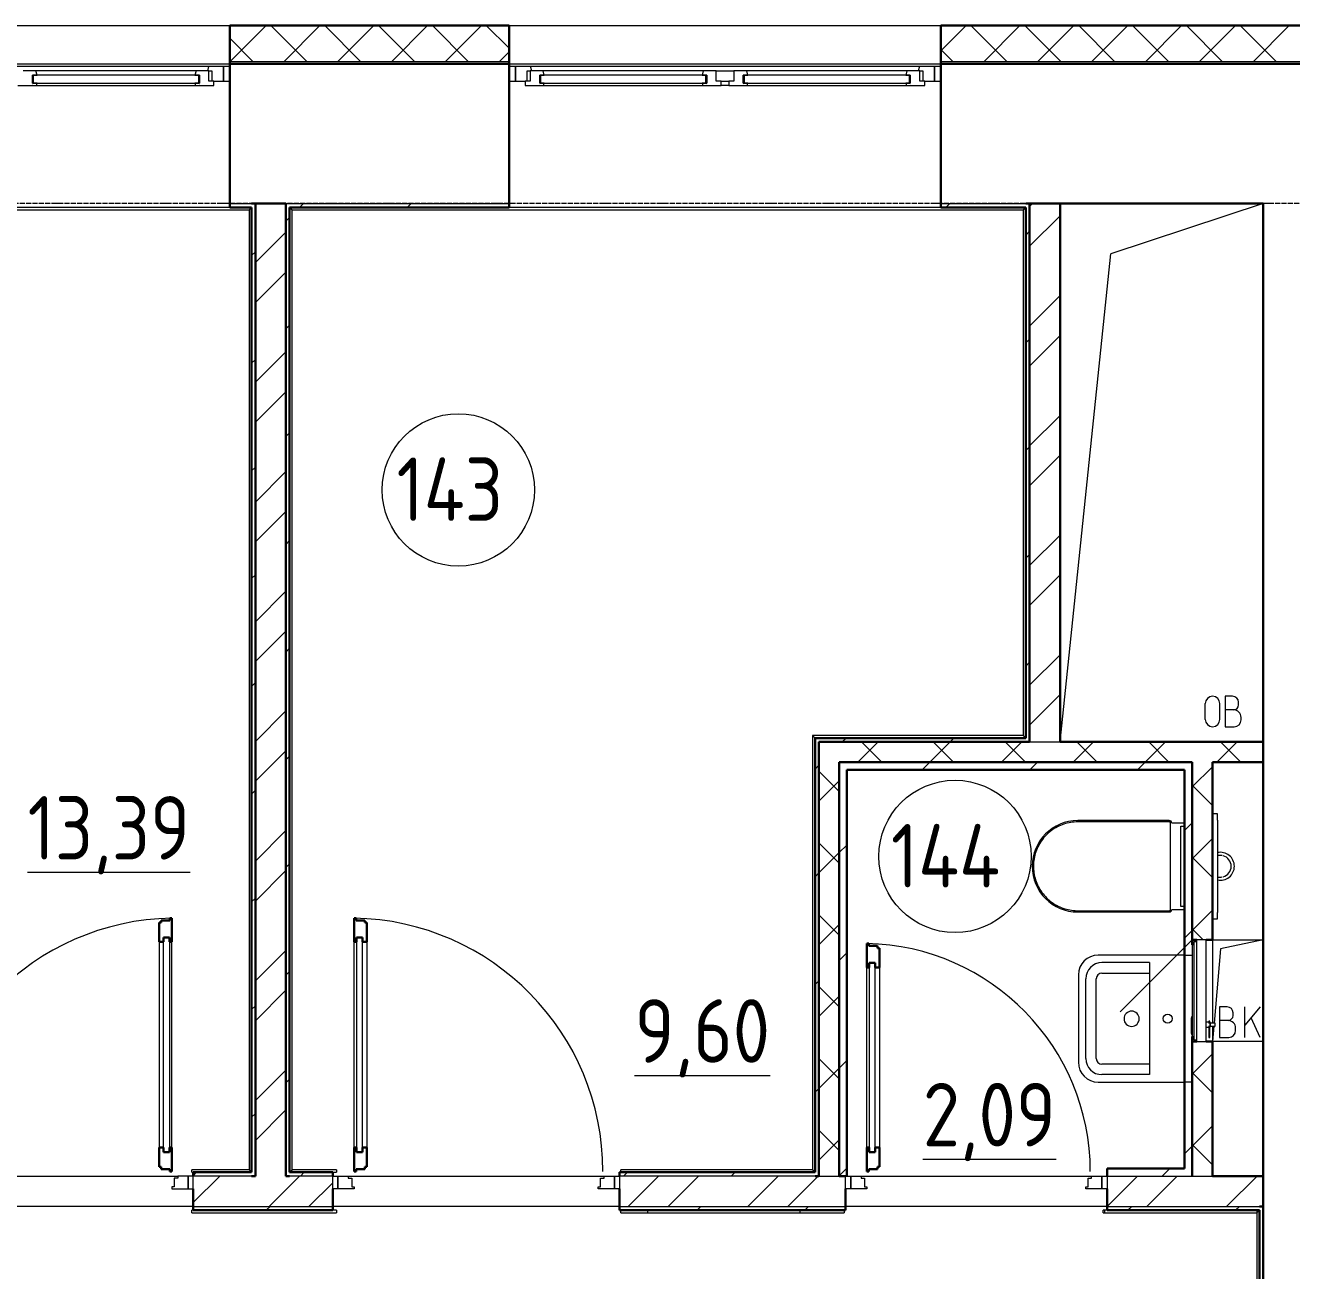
# Model space of a CAD drawing. Header units: millimetres. Extents: x -215207 to 92095, y -30385 to 123050.
# Drawn here: x -181451 to -176463, y 27239 to 32143 of the extents above; entities that cross this region are included whole.
import ezdxf

# ---------------------------------------------------------------- set-up
doc = ezdxf.new("R2010")
doc.units = ezdxf.units.MM
doc.linetypes.add('ADSK_Линия сетки', pattern=[25, 20, -2.5, 0, -2.5])
for name, color, linetype, lineweight in [('_ Окна', 7, 'Continuous', 9), ('Двери', 7, 'Continuous', 9), ('Линии', 7, 'Continuous', 9), ('Марки помещений', 7, 'Continuous', 20), ('Обобщенные модели', 7, 'Continuous', 20), ('Оборудование', 7, 'Continuous', 20), ('Ограждение', 7, 'Continuous', 9), ('Окна', 7, 'Continuous', 9), ('Оси', 7, 'Continuous', 9), ('Перекрытие', 7, 'Continuous', 20), ('Сантехника', 7, 'Continuous', 20), ('Стены внутренние', 7, 'Continuous', 20), ('Стены наружные', 7, 'Continuous', 20), ('Стены штриховка', 7, 'Continuous', 9)]:
    doc.layers.add(name, color=color, linetype=linetype, lineweight=lineweight)
doc.layers.add('Двери открывание', color=7, linetype='Continuous', lineweight=9, true_color=0xc0c0c0)
doc.styles.add('GOST Common_3', font='GOST_Common.ttf', dxfattribs={"width": 0.9, "height": 2.5})

# ---------------------------------------------------------------- blocks, each defined once
blk = doc.blocks.new('1 этаж 21082025')
at = {"lineweight": 18}
for p, q in [((23160, -2900), (23360, -2900)), ((23192.4, -2934.6), (23166.4, -3227.4)), ((23360, -2900), (23192.4, -2934.6)), ((23218.1, -3163.9), (23188.1, -3163.9)), ((23188.1, -3163.9), (23188.1, -3283.9)), ((23241.5, -3197.2), (23241.5, -3187.2)), ((23348.1, -3163.9), (23288.1, -3235.4)), ((23288.1, -3283.9), (23288.1, -3163.9)), ((23165.3, -3239.6), (23160, -3300)), ((23221.5, -3217.2), (23188.1, -3217.2)), ((23348.1, -3283.9), (23312.2, -3206.8)), ((23188.1, -3283.9), (23224.8, -3283.9)), ((23251.5, -3257.2), (23251.5, -3247.2)), ((23360, -3300), (23160, -3300))]:
    blk.add_line(p, q, dxfattribs=at)
for centre, radius, start, end in [((23218.1, -3187.2), 23.3, 0, 90), ((23221.5, -3197.2), 20, 270, 0), ((23221.5, -3247.2), 30, 0, 90), ((23224.8, -3257.2), 26.7, 270, 0)]:
    blk.add_arc(centre, radius, start, end, dxfattribs=at)
at = {"layer": '_ Окна', "lineweight": 18}
for p, q in [((18525.4, 523), (18475, 523)), ((18512, 474), (18512, 506)), ((18512, 506), (18530, 506)), ((18530, 506), (18525.4, 523)), ((19156.6, 523), (19152, 506)), ((19152, 506), (19170, 506)), ((19207, 523), (19156.6, 523)), ((19170, 506), (19170, 474)), ((19205.6, 540), (19201, 523)), ((19265, 540), (19205.6, 540)), ((19207, 482), (19207, 523)), ((19207, 523), (19219, 523)), ((19219, 523), (19219, 482)), ((19265, 482), (19265, 540)), ((20474.4, 540), (20415, 540)), ((20415, 540), (20415, 482)), ((20461, 482), (20461, 523)), ((20461, 523), (20473, 523)), ((20473, 523), (20473, 482)), ((20523.4, 523), (20473, 523)), ((20479, 523), (20474.4, 540)), ((20510, 474), (20510, 506)), ((20510, 506), (20528, 506)), ((20528, 506), (20523.4, 523)), ((21154.6, 523), (21150, 506)), ((21150, 506), (21168, 506)), ((21205, 523), (21154.6, 523)), ((21168, 506), (21168, 474)), ((21205, 482), (21205, 523)), ((21275, 523), (21275, 482)), ((21325.4, 523), (21275, 523)), ((21312, 474), (21312, 506)), ((21312, 506), (21330, 506)), ((21330, 506), (21325.4, 523)), ((21956.6, 523), (21952, 506)), ((21952, 506), (21970, 506)), ((22007, 523), (21956.6, 523)), ((21970, 506), (21970, 474)), ((22005.6, 540), (22001, 523)), ((22065, 540), (22005.6, 540)), ((22007, 482), (22007, 523)), ((22007, 523), (22019, 523)), ((22019, 523), (22019, 482)), ((22065, 482), (22065, 540)), ((18455, 465), (18511, 465)), ((18511, 465), (18512, 466)), ((18530, 474), (18512, 474)), ((18512, 466), (18513, 465)), ((18513, 465), (18527.6, 465)), ((18527.6, 465), (18530, 474)), ((19170, 474), (19152, 474)), ((19152, 474), (19154.4, 465)), ((19154.4, 465), (19169, 465)), ((19169, 465), (19170, 466)), ((19170, 466), (19171, 465)), ((19171, 465), (19227, 465)), ((19227, 482), (19207, 482)), ((19227, 465), (19227, 482)), ((19227, 482), (19265, 482)), ((20415, 482), (20453, 482)), ((20473, 482), (20453, 482)), ((20453, 482), (20453, 465)), ((20453, 465), (20509, 465)), ((20509, 465), (20510, 466)), ((20528, 474), (20510, 474)), ((20510, 466), (20511, 465)), ((20511, 465), (20525.6, 465)), ((20525.6, 465), (20528, 474)), ((21168, 474), (21150, 474)), ((21150, 474), (21152.4, 465)), ((21152.4, 465), (21167, 465)), ((21167, 465), (21168, 466)), ((21168, 466), (21169, 465)), ((21169, 465), (21225, 465)), ((21225, 482), (21205, 482)), ((21225, 465), (21225, 482)), ((21275, 482), (21255, 482)), ((21255, 482), (21255, 465)), ((21255, 465), (21311, 465)), ((21311, 465), (21312, 466)), ((21330, 474), (21312, 474)), ((21312, 466), (21313, 465)), ((21313, 465), (21327.6, 465)), ((21327.6, 465), (21330, 474)), ((21970, 474), (21952, 474)), ((21952, 474), (21954.4, 465)), ((21954.4, 465), (21969, 465)), ((21969, 465), (21970, 466)), ((21970, 466), (21971, 465)), ((21971, 465), (22027, 465)), ((22027, 482), (22007, 482)), ((22027, 465), (22027, 482)), ((22027, 482), (22065, 482))]:
    blk.add_line(p, q, dxfattribs=at)
at = {"layer": '_ Окна'}
for p, q in [((18515, 506), (18512, 506)), ((18512, 506), (18512, 474)), ((19167, 506), (18515, 506)), ((18515, 506), (18515, 474)), ((18515, 474), (18515, 506)), ((19167, 474), (19167, 506)), ((19167, 506), (19167, 474)), ((19170, 506), (19167, 506)), ((19170, 474), (19170, 506)), ((19290, 540), (19265, 540)), ((19265, 540), (19265, 482)), ((20415, 540), (20390, 540)), ((20415, 482), (20415, 540)), ((20513, 506), (20510, 506)), ((20510, 506), (20510, 474)), ((21165, 506), (20513, 506)), ((20513, 506), (20513, 474)), ((20513, 474), (20513, 506)), ((21165, 474), (21165, 506)), ((21165, 506), (21165, 474)), ((21168, 506), (21165, 506)), ((21168, 474), (21168, 506)), ((21315, 506), (21312, 506)), ((21312, 506), (21312, 474)), ((21967, 506), (21315, 506)), ((21315, 506), (21315, 474)), ((21315, 474), (21315, 506)), ((21967, 474), (21967, 506)), ((21967, 506), (21967, 474)), ((21970, 506), (21967, 506)), ((21970, 474), (21970, 506)), ((22090, 540), (22065, 540)), ((22065, 540), (22065, 482)), ((18512, 474), (18515, 474)), ((18515, 474), (19167, 474)), ((19167, 474), (19170, 474)), ((19265, 482), (19290, 482)), ((20390, 482), (20415, 482)), ((20510, 474), (20513, 474)), ((20513, 474), (21165, 474)), ((21165, 474), (21168, 474)), ((21312, 474), (21315, 474)), ((21315, 474), (21967, 474)), ((21967, 474), (21970, 474)), ((22065, 482), (22090, 482))]:
    blk.add_line(p, q, dxfattribs=at)
at = {"layer": 'Двери', "lineweight": 30}
for p, q in [((19019, -2832), (19011, -2832)), ((19011, -2832), (19011, -2908)), ((19053, -2823), (19019, -2823)), ((19019, -2823), (19019, -2832)), ((19061, -2814), (19053, -2814)), ((19053, -2814), (19053, -2823)), ((19061, -2908), (19061, -2814)), ((19779, -2814), (19787, -2814)), ((19779, -2908), (19779, -2814)), ((19787, -2814), (19787, -2823)), ((19787, -2823), (19821, -2823)), ((19821, -2823), (19821, -2832)), ((19821, -2832), (19829, -2832)), ((19829, -2832), (19829, -2908)), ((19028, -2908), (19028, -2890)), ((19028, -2890), (19052, -2890)), ((19052, -2890), (19052, -2908)), ((19788, -2890), (19788, -2908)), ((19812, -2890), (19788, -2890)), ((19812, -2908), (19812, -2890)), ((19011, -2908), (19028, -2908)), ((19052, -2908), (19061, -2908)), ((19788, -2908), (19779, -2908)), ((19829, -2908), (19812, -2908)), ((21799, -2914), (21807, -2914)), ((21799, -3008), (21799, -2914)), ((21807, -2914), (21807, -2923)), ((21807, -2923), (21841, -2923)), ((21841, -2923), (21841, -2932)), ((21841, -2932), (21849, -2932)), ((21849, -2932), (21849, -3008)), ((21808, -2990), (21808, -3008)), ((21832, -2990), (21808, -2990)), ((21832, -3008), (21832, -2990)), ((21808, -3008), (21799, -3008)), ((21849, -3008), (21832, -3008)), ((19011, -3718), (19011, -3794)), ((19011, -3718), (19028, -3718)), ((19028, -3718), (19028, -3736)), ((19028, -3736), (19052, -3736)), ((19052, -3718), (19061, -3718)), ((19052, -3736), (19052, -3718)), ((19061, -3812), (19061, -3718)), ((19779, -3812), (19779, -3718)), ((19788, -3718), (19779, -3718)), ((19788, -3736), (19788, -3718)), ((19812, -3736), (19788, -3736)), ((19812, -3718), (19812, -3736)), ((19829, -3718), (19812, -3718)), ((19829, -3718), (19829, -3794)), ((21799, -3812), (21799, -3718)), ((21808, -3718), (21799, -3718)), ((21808, -3736), (21808, -3718)), ((21832, -3736), (21808, -3736)), ((21832, -3718), (21832, -3736)), ((21849, -3718), (21832, -3718)), ((21849, -3718), (21849, -3794)), ((19011, -3794), (19019, -3794)), ((19019, -3794), (19019, -3803)), ((19019, -3803), (19053, -3803)), ((19053, -3803), (19053, -3812)), ((19053, -3812), (19061, -3812)), ((19787, -3812), (19779, -3812)), ((19787, -3803), (19787, -3812)), ((19821, -3803), (19787, -3803)), ((19821, -3794), (19821, -3803)), ((19829, -3794), (19821, -3794)), ((21807, -3812), (21799, -3812)), ((21807, -3803), (21807, -3812)), ((21841, -3803), (21807, -3803)), ((21841, -3794), (21841, -3803)), ((21849, -3794), (21841, -3794))]:
    blk.add_line(p, q, dxfattribs=at)
at = {"layer": 'Двери'}
for p, q in [((19028, -3736), (19028, -2890)), ((19028, -2890), (19052, -2890)), ((19052, -2890), (19052, -3736)), ((19788, -2890), (19788, -3736)), ((19812, -2890), (19788, -2890)), ((19812, -3736), (19812, -2890)), ((19011, -2908), (19011, -3718)), ((19061, -3718), (19061, -2908)), ((19779, -3718), (19779, -2908)), ((19829, -2908), (19829, -3718)), ((21808, -2990), (21808, -3736)), ((21832, -2990), (21808, -2990)), ((21832, -3736), (21832, -2990)), ((21799, -3718), (21799, -3008)), ((21849, -3008), (21849, -3718)), ((19052, -3736), (19028, -3736)), ((19788, -3736), (19812, -3736)), ((21808, -3736), (21832, -3736)), ((19084, -3838), (19070, -3838)), ((19070, -3838), (19070, -3872)), ((19084, -3830), (19084, -3838)), ((19125, -3830), (19084, -3830)), ((19145, -3830), (19125, -3830)), ((19125, -3830), (19125, -3880)), ((19125, -3880), (19125, -3830)), ((19145, -3880), (19145, -3830)), ((19695, -3830), (19715, -3830)), ((19695, -3880), (19695, -3830)), ((19715, -3830), (19715, -3880)), ((19715, -3830), (19756, -3830)), ((19715, -3880), (19715, -3830)), ((19756, -3830), (19756, -3838)), ((19756, -3838), (19770, -3838)), ((19770, -3838), (19770, -3872)), ((20750, -3838), (20764, -3838)), ((20750, -3872), (20750, -3838)), ((20764, -3838), (20764, -3830)), ((20764, -3830), (20805, -3830)), ((20805, -3830), (20825, -3830)), ((20805, -3880), (20805, -3830)), ((20805, -3830), (20805, -3880)), ((20825, -3830), (20825, -3880)), ((21715, -3830), (21735, -3830)), ((21715, -3880), (21715, -3830)), ((21735, -3830), (21735, -3880)), ((21735, -3830), (21776, -3830)), ((21735, -3880), (21735, -3830)), ((21776, -3830), (21776, -3838)), ((21776, -3838), (21790, -3838)), ((21790, -3838), (21790, -3872)), ((22670, -3838), (22684, -3838)), ((22670, -3872), (22670, -3838)), ((22684, -3838), (22684, -3830)), ((22684, -3830), (22725, -3830)), ((22725, -3830), (22745, -3830)), ((22725, -3880), (22725, -3830)), ((22725, -3830), (22725, -3880)), ((22745, -3830), (22745, -3880)), ((19070, -3872), (19061, -3872)), ((19061, -3872), (19061, -3880)), ((19061, -3880), (19125, -3880)), ((19125, -3880), (19145, -3880)), ((19715, -3880), (19695, -3880)), ((19779, -3880), (19715, -3880)), ((19770, -3872), (19779, -3872)), ((19779, -3872), (19779, -3880)), ((20741, -3872), (20750, -3872)), ((20741, -3880), (20741, -3872)), ((20805, -3880), (20741, -3880)), ((20825, -3880), (20805, -3880)), ((21735, -3880), (21715, -3880)), ((21799, -3880), (21735, -3880)), ((21790, -3872), (21799, -3872)), ((21799, -3872), (21799, -3880)), ((22661, -3872), (22670, -3872)), ((22661, -3880), (22661, -3872)), ((22725, -3880), (22661, -3880)), ((22745, -3880), (22725, -3880))]:
    blk.add_line(p, q, dxfattribs=at)
at = {"layer": 'Двери открывание'}
for centre, radius, start, end in [((19079, -3812), 998, 91.0334, 180), ((19761, -3812), 998, 0, 88.9666), ((21781, -3812), 898, 0, 88.8515)]:
    blk.add_arc(centre, radius, start, end, dxfattribs=at)
at = {"layer": 'Линии', "lineweight": 18}
for p, q in [((23360, 0), (22759.7, -197.6)), ((22560, -2120), (22759.7, -197.6)), ((23239.6, -1940.4), (23209.6, -1940.4)), ((23209.6, -1940.4), (23209.6, -2060.4)), ((23132, -2031.7), (23132, -1969.1)), ((23189.4, -2031.7), (23189.4, -1969.1)), ((23242.9, -1993.8), (23209.6, -1993.8)), ((23262.9, -1973.8), (23262.9, -1963.8)), ((23272.9, -2033.8), (23272.9, -2023.8)), ((23209.6, -2060.4), (23246.2, -2060.4))]:
    blk.add_line(p, q, dxfattribs=at)
for centre, radius, start, end in [((23160.7, -1969.1), 28.7, 0, 180), ((23239.6, -1963.8), 23.3, 0, 90), ((23242.9, -1973.8), 20, 270, 0), ((23242.9, -2023.8), 30, 0, 90), ((23160.7, -2031.7), 28.7, 180, 0), ((23246.2, -2033.8), 26.7, 270, 0)]:
    blk.add_arc(centre, radius, start, end, dxfattribs=at)
at = {"layer": 'Марки помещений'}
for centre in [(20189.5, -1127.8), (22146, -2571.2)]:
    blk.add_circle(centre, 300, dxfattribs=at)
at = {"layer": 'Обобщенные модели'}
for p, q in [((23050, -2960), (22710, -2960)), ((22912, -2989.4), (22724.8, -2989.4)), ((22912, -2989.4), (22912, -3430.6)), ((22632, -3038), (22632, -3210.1)), ((22724.8, -3030.7), (22912, -3030.7)), ((22661.3, -3367), (22661.3, -3053)), ((22702.6, -3367), (22702.6, -3053)), ((22632, -3210.1), (22632, -3382)), ((22912, -3389.3), (22724.8, -3389.3)), ((22912, -3430.6), (22724.8, -3430.6)), ((22710, -3460), (23050, -3460))]:
    blk.add_line(p, q, dxfattribs=at)
blk.add_circle((22983.7, -3210), 17.5, dxfattribs=at)
for centre, radius, start, end in [((22710, -3038), 78, 90, 180), ((22724.8, -3053), 63.6, 90, 180), ((22724.8, -3053), 22.3, 90, 180), ((22841.8, -3210.4), 30, 90, 270), ((22841.8, -3210.4), 30, 270, 90), ((22710, -3382), 78, 180, 270), ((22724.8, -3367), 63.6, 180, 270), ((22724.8, -3367), 22.3, 180, 270)]:
    blk.add_arc(centre, radius, start, end, dxfattribs=at)
at = {"layer": 'Оборудование'}
for p, q in [((23080, -2900), (22797.2, -3182.8)), ((23080, -2919), (23080, -3281)), ((23085.5, -2919), (23080, -2919)), ((23087, -2908), (23087, -3292)), ((23097.7, -2907), (23088, -2907)), ((23097.7, -2900.9), (23097.7, -3299.1)), ((23135, -2900), (23098.6, -2900)), ((23135, -3300), (23135, -2900)), ((23080, -3203.5), (23078, -3203.5)), ((23078, -3203.5), (23078, -3207.5)), ((23078, -3268), (23078, -3207.5)), ((23150.9, -3223.9), (23135, -3223.9)), ((23150.4, -3220.4), (23145.4, -3220.4)), ((23145.4, -3220.4), (23145.4, -3228.7)), ((23145.4, -3238.3), (23145.4, -3284.2)), ((23150.4, -3228.7), (23150.4, -3220.4)), ((23150.4, -3284.2), (23150.4, -3238.3)), ((23150.9, -3243.2), (23150.9, -3223.9)), ((23152.9, -3227.4), (23150.9, -3225.4)), ((23150.9, -3241.6), (23152.9, -3239.6)), ((23170.3, -3227.4), (23152.9, -3227.4)), ((23152.9, -3239.6), (23152.9, -3227.4)), ((23152.9, -3239.6), (23170.3, -3239.6)), ((23170.3, -3239.6), (23170.3, -3227.4)), ((23078, -3268), (23078, -3272)), ((23078, -3272), (23080, -3272)), ((23080, -3281), (23085.5, -3281)), ((23135, -3243.2), (23150.9, -3243.2)), ((23145.4, -3284.2), (23150.4, -3284.2)), ((23088, -3293), (23097.7, -3293)), ((23098.6, -3300), (23135, -3300))]:
    blk.add_line(p, q, dxfattribs=at)
for points, knots in [([(23087, -2917.5), (23087, -2917.6), (23087, -2917.8), (23086.9, -2918.1), (23086.8, -2918.2), (23086.7, -2918.4), (23086.6, -2918.6), (23086.4, -2918.7), (23086.2, -2918.8), (23086.1, -2918.9), (23085.8, -2919), (23085.6, -2919), (23085.5, -2919)], [-1, -1, -1, -1, -0.833333, -0.75, -0.666667, -0.583333, -0.5, -0.416667, -0.333333, -0.25, -0.166667, 0, 0, 0, 0]), ([(23088, -2907), (23087.9, -2907), (23087.7, -2907), (23087.5, -2907.1), (23087.3, -2907.2), (23087.2, -2907.4), (23087.1, -2907.5), (23087.1, -2907.6), (23087, -2907.7), (23087, -2907.9), (23087, -2908)], [-1, -1, -1, -1, -0.833333, -0.666667, -0.541667, -0.416667, -0.333333, -0.25, -0.166667, 0, 0, 0, 0]), ([(23098.6, -2900), (23098.5, -2900), (23098.4, -2900), (23098.2, -2900.1), (23098, -2900.3), (23097.8, -2900.4), (23097.8, -2900.6), (23097.7, -2900.7), (23097.7, -2900.8), (23097.7, -2900.9)], [-1, -1, -1, -1, -0.833333, -0.666667, -0.5, -0.333333, -0.25, -0.166667, 0, 0, 0, 0]), ([(23085.5, -3281), (23085.6, -3281), (23085.8, -3281), (23086.1, -3281.1), (23086.2, -3281.2), (23086.4, -3281.3), (23086.6, -3281.4), (23086.7, -3281.6), (23086.8, -3281.8), (23086.9, -3281.9), (23087, -3282.2), (23087, -3282.4), (23087, -3282.5)], [0, 0, 0, 0, 0.166667, 0.25, 0.333333, 0.416667, 0.5, 0.583333, 0.666667, 0.75, 0.833333, 1, 1, 1, 1]), ([(23087, -3292), (23087, -3292.1), (23087, -3292.3), (23087.1, -3292.4), (23087.1, -3292.5), (23087.2, -3292.6), (23087.3, -3292.8), (23087.5, -3292.9), (23087.7, -3293), (23087.9, -3293), (23088, -3293)], [0, 0, 0, 0, 0.166667, 0.25, 0.333333, 0.416667, 0.541667, 0.666667, 0.833333, 1, 1, 1, 1]), ([(23097.7, -3299.1), (23097.7, -3299.2), (23097.7, -3299.3), (23097.8, -3299.4), (23097.8, -3299.6), (23098, -3299.7), (23098.2, -3299.9), (23098.4, -3300), (23098.5, -3300), (23098.6, -3300)], [0, 0, 0, 0, 0.166667, 0.25, 0.333333, 0.5, 0.666667, 0.833333, 1, 1, 1, 1])]:
    blk.add_open_spline(points, degree=3, knots=knots, dxfattribs=at)
at = {"layer": 'Ограждение'}
for p, q in [((14235, -25), (19365, -25)), ((19365, -25), (19375, -15)), ((19365, -25), (19365, -3805)), ((19525, -15), (19535, -25)), ((19535, -25), (22415, -25)), ((19535, -3805), (19535, -25)), ((22415, -25), (22425, -15)), ((22415, -25), (22415, -2095)), ((22415, -2095), (21585, -2095)), ((21585, -2095), (21595, -2105)), ((21585, -2095), (21585, -3805)), ((22415, -2095), (22425, -2105)), ((19140, -3815), (19140, -3805)), ((19365, -3805), (19140, -3805)), ((19140, -3815), (19145, -3815)), ((19365, -3805), (19375, -3815)), ((19525, -3815), (19535, -3805)), ((19710, -3805), (19535, -3805)), ((19695, -3815), (19710, -3815)), ((19710, -3805), (19710, -3815)), ((20830, -3815), (20830, -3805)), ((21585, -3805), (20830, -3805)), ((21595, -3815), (21585, -3805)), ((19140, -3975), (19140, -3965)), ((19145, -3965), (19140, -3965)), ((19140, -3975), (19710, -3975)), ((19710, -3965), (19695, -3965)), ((19710, -3965), (19710, -3975)), ((20830, -3975), (20830, -3965)), ((20830, -3975), (21710, -3975)), ((21710, -3965), (21710, -3975)), ((22730, -3975), (22730, -3965)), ((22745, -3965), (22730, -3965)), ((22730, -3975), (23335, -3975)), ((23345, -3965), (23335, -3975)), ((23335, -3975), (23335, -5525))]:
    blk.add_line(p, q, dxfattribs=at)
at = {"layer": 'Ограждение', "linetype": 'Continuous'}
for p, q in [((20936, -3975), (20936, -3965)), ((21536, -3975), (21536, -3965)), ((22736, -3975), (22736, -3965)), ((23336, -3974), (23336, -3965)), ((23336, -5526), (23336, -3974))]:
    blk.add_line(p, q, dxfattribs=at)
at = {"layer": 'Окна'}
for p, q in [((19205.6, 540), (17674.4, 540)), ((19156.6, 523), (18525.4, 523)), ((22005.6, 540), (20474.4, 540)), ((21154.6, 523), (20523.4, 523)), ((21205, 523), (21275, 523)), ((21956.6, 523), (21325.4, 523)), ((18511, 465), (18513, 465)), ((18527.6, 465), (19154.4, 465)), ((19169, 465), (19171, 465)), ((20509, 465), (20511, 465)), ((20525.6, 465), (21152.4, 465)), ((21167, 465), (21169, 465)), ((21225, 482), (21255, 482)), ((21255, 465), (21225, 465)), ((21311, 465), (21313, 465)), ((21327.6, 465), (21954.4, 465)), ((21969, 465), (21971, 465))]:
    blk.add_line(p, q, dxfattribs=at)
at = {"layer": 'Оси', "linetype": 'ADSK_Линия сетки'}
blk.add_line((58165, 0), (-14072.3, 0), dxfattribs=at)
at = {"layer": 'Перекрытие', "color": 49, "true_color": 0x464646}
for p, q in [((23160, -2900), (23360, -2900)), ((23360, -3300), (23160, -3300))]:
    blk.add_line(p, q, dxfattribs=at)
at = {"layer": 'Сантехника'}
for p, q in [((22575, -2443.9), (22568.4, -2446.2)), ((22581.6, -2441.8), (22575, -2443.9)), ((22588.4, -2440), (22581.6, -2441.8)), ((22595.2, -2438.5), (22588.4, -2440)), ((22602.1, -2437.2), (22595.2, -2438.5)), ((22609.1, -2436.3), (22602.1, -2437.2)), ((22616, -2435.6), (22609.1, -2436.3)), ((22623, -2435.1), (22616, -2435.6)), ((22630, -2435), (22623, -2435.1)), ((22990, -2430), (22630, -2430)), ((22990, -2435), (22630, -2435)), ((22990.1, -2435), (22990, -2435)), ((22990.3, -2435), (22990.1, -2435)), ((22990.5, -2435), (22990.3, -2435)), ((22990.7, -2435), (22990.5, -2435)), ((22990.8, -2435.1), (22990.7, -2435)), ((22991, -2435.1), (22990.8, -2435.1)), ((22991.2, -2435.2), (22991, -2435.1)), ((22991.4, -2435.2), (22991.2, -2435.2)), ((22991.6, -2435.3), (22991.4, -2435.2)), ((22991.8, -2435.3), (22991.6, -2435.3)), ((22992, -2435.4), (22991.8, -2435.3)), ((22992.2, -2435.5), (22992, -2435.4)), ((22992.4, -2435.6), (22992.2, -2435.5)), ((22992.5, -2435.7), (22992.4, -2435.6)), ((22992.7, -2435.8), (22992.5, -2435.7)), ((22992.9, -2435.9), (22992.7, -2435.8)), ((22993, -2436), (22992.9, -2435.9)), ((22993.2, -2436.1), (22993, -2436)), ((22993.3, -2436.3), (22993.2, -2436.1)), ((22993.5, -2436.4), (22993.3, -2436.3)), ((22993.6, -2436.6), (22993.5, -2436.4)), ((22993.8, -2436.7), (22993.6, -2436.6)), ((22993.9, -2436.9), (22993.8, -2436.7)), ((22994, -2437), (22993.9, -2436.9)), ((22994.1, -2437.2), (22994, -2437)), ((22994.2, -2437.3), (22994.1, -2437.2)), ((22994.3, -2437.5), (22994.2, -2437.3)), ((22994.4, -2437.7), (22994.3, -2437.5)), ((22994.5, -2437.9), (22994.4, -2437.7)), ((22994.6, -2438.1), (22994.5, -2437.9)), ((22994.7, -2438.2), (22994.6, -2438.1)), ((22994.7, -2438.4), (22994.7, -2438.2)), ((22994.8, -2438.6), (22994.7, -2438.4)), ((22994.9, -2438.8), (22994.8, -2438.6)), ((22994.9, -2439), (22994.9, -2438.8)), ((22994.9, -2439.2), (22994.9, -2439)), ((22995, -2439.4), (22994.9, -2439.2)), ((22995, -2439.6), (22995, -2439.4)), ((22995, -2439.8), (22995, -2439.6)), ((22995, -2440), (22995, -2439.8)), ((22995, -2780), (22995, -2440)), ((23050, -2440), (23000, -2440)), ((22499.7, -2493.2), (22495.1, -2498.5)), ((22504.5, -2488.1), (22499.7, -2493.2)), ((22509.4, -2483.2), (22504.5, -2488.1)), ((22514.6, -2478.4), (22509.4, -2483.2)), ((22520, -2473.9), (22514.6, -2478.4)), ((22525.5, -2469.6), (22520, -2473.9)), ((22531.2, -2465.6), (22525.5, -2469.6)), ((22537, -2461.7), (22531.2, -2465.6)), ((22543, -2458.1), (22537, -2461.7)), ((22549.2, -2454.8), (22543, -2458.1)), ((22555.5, -2451.7), (22549.2, -2454.8)), ((22561.9, -2448.8), (22555.5, -2451.7)), ((22568.4, -2446.2), (22561.9, -2448.8)), ((23035, -2768.2), (23035, -2451.8)), ((23035, -2451.8), (23050, -2451.8)), ((22469.6, -2540.1), (22466.9, -2546.6)), ((22472.5, -2533.8), (22469.6, -2540.1)), ((22475.7, -2527.5), (22472.5, -2533.8)), ((22479.1, -2521.4), (22475.7, -2527.5)), ((22482.7, -2515.4), (22479.1, -2521.4)), ((22486.6, -2509.6), (22482.7, -2515.4)), ((22490.8, -2504), (22486.6, -2509.6)), ((22495.1, -2498.5), (22490.8, -2504)), ((22456.5, -2587.2), (22455.7, -2594.1)), ((22457.5, -2580.3), (22456.5, -2587.2)), ((22458.9, -2573.4), (22457.5, -2580.3)), ((22460.5, -2566.6), (22458.9, -2573.4)), ((22462.3, -2559.8), (22460.5, -2566.6)), ((22464.5, -2553.2), (22462.3, -2559.8)), ((22466.9, -2546.6), (22464.5, -2553.2)), ((22455.2, -2601.1), (22455, -2608.1)), ((22455, -2608.1), (22455.1, -2615.1)), ((22455.1, -2615.1), (22455.4, -2622.1)), ((22455.7, -2594.1), (22455.2, -2601.1)), ((22455.4, -2622.1), (22456, -2629.1)), ((22456, -2629.1), (22456.9, -2636)), ((22456.9, -2636), (22458.1, -2642.9)), ((22458.1, -2642.9), (22459.6, -2649.8)), ((22459.6, -2649.8), (22461.3, -2656.5)), ((22461.3, -2656.5), (22463.3, -2663.3)), ((22463.3, -2663.3), (22465.6, -2669.9)), ((22465.6, -2669.9), (22468.1, -2676.4)), ((22468.1, -2676.4), (22470.9, -2682.8)), ((22470.9, -2682.8), (22473.9, -2689.1)), ((22473.9, -2689.1), (22477.2, -2695.3)), ((22477.2, -2695.3), (22480.7, -2701.4)), ((22480.7, -2701.4), (22484.5, -2707.2)), ((22484.5, -2707.2), (22488.5, -2713)), ((22488.5, -2713), (22492.7, -2718.6)), ((22492.7, -2718.6), (22497.2, -2724)), ((22497.2, -2724), (22501.9, -2729.2)), ((22501.9, -2729.2), (22506.7, -2734.2)), ((22506.7, -2734.2), (22511.8, -2739)), ((22511.8, -2739), (22517, -2743.7)), ((22517, -2743.7), (22522.5, -2748.1)), ((22522.5, -2748.1), (22528.1, -2752.3)), ((22528.1, -2752.3), (22533.9, -2756.2)), ((22533.9, -2756.2), (22539.8, -2760)), ((22539.8, -2760), (22545.9, -2763.4)), ((22545.9, -2763.4), (22552.1, -2766.7)), ((22552.1, -2766.7), (22558.4, -2769.7)), ((22558.4, -2769.7), (22564.8, -2772.4)), ((22564.8, -2772.4), (22571.4, -2774.9)), ((22571.4, -2774.9), (22578, -2777.1)), ((22578, -2777.1), (22584.7, -2779)), ((22584.7, -2779), (22591.5, -2780.7)), ((22591.5, -2780.7), (22598.4, -2782.1)), ((22598.4, -2782.1), (22605.3, -2783.2)), ((22605.3, -2783.2), (22612.3, -2784.1)), ((22612.3, -2784.1), (22619.2, -2784.7)), ((22619.2, -2784.7), (22626.2, -2785)), ((22626.2, -2785), (22630, -2785)), ((22630, -2785), (22990, -2785)), ((22630, -2790), (22990, -2790)), ((22990, -2785), (22990.2, -2785)), ((22990.2, -2785), (22990.4, -2785)), ((22990.4, -2785), (22990.6, -2785)), ((22990.6, -2785), (22990.8, -2784.9)), ((22990.8, -2784.9), (22991, -2784.9)), ((22991, -2784.9), (22991.2, -2784.9)), ((22991.2, -2784.9), (22991.4, -2784.8)), ((22991.4, -2784.8), (22991.6, -2784.7)), ((22991.6, -2784.7), (22991.8, -2784.7)), ((22991.8, -2784.7), (22991.9, -2784.6)), ((22991.9, -2784.6), (22992.1, -2784.5)), ((22992.1, -2784.5), (22992.3, -2784.4)), ((22992.3, -2784.4), (22992.5, -2784.3)), ((22992.5, -2784.3), (22992.7, -2784.2)), ((22992.7, -2784.2), (22992.8, -2784.1)), ((22992.8, -2784.1), (22993, -2784)), ((22993, -2784), (22993.1, -2783.9)), ((22993.1, -2783.9), (22993.3, -2783.8)), ((22993.3, -2783.8), (22993.4, -2783.6)), ((22993.4, -2783.6), (22993.6, -2783.5)), ((22993.6, -2783.5), (22993.7, -2783.3)), ((22993.7, -2783.3), (22993.9, -2783.2)), ((22993.9, -2783.2), (22994, -2783)), ((22994, -2783), (22994.1, -2782.9)), ((22994.1, -2782.9), (22994.2, -2782.7)), ((22994.2, -2782.7), (22994.3, -2782.5)), ((22994.3, -2782.5), (22994.4, -2782.4)), ((22994.4, -2782.4), (22994.5, -2782.2)), ((22994.5, -2782.2), (22994.6, -2782)), ((22994.6, -2782), (22994.7, -2781.8)), ((22994.7, -2781.6), (22994.8, -2781.4)), ((22994.7, -2781.8), (22994.7, -2781.6)), ((22994.8, -2781.2), (22994.9, -2781)), ((22994.8, -2781.4), (22994.8, -2781.2)), ((22994.9, -2780.8), (22995, -2780.7)), ((22994.9, -2781), (22994.9, -2780.8)), ((22995, -2780.1), (22995, -2780)), ((22995, -2780.3), (22995, -2780.1)), ((22995, -2780.5), (22995, -2780.3)), ((22995, -2780.7), (22995, -2780.5)), ((23000, -2780), (23050, -2780)), ((23050, -2768.2), (23035, -2768.2))]:
    blk.add_line(p, q, dxfattribs=at)
at = {"layer": 'Сантехника', "lineweight": 9}
for p, q in [((23180, -2403.3), (23160, -2403.3)), ((23180, -2428.3), (23180, -2403.3)), ((23180, -2428.3), (23180, -2791.8)), ((23181.4, -2567.3), (23180.3, -2567.3)), ((23182.5, -2567.3), (23181.4, -2567.3)), ((23183.6, -2567.3), (23182.5, -2567.3)), ((23184.6, -2567.3), (23183.6, -2567.3)), ((23185.5, -2567.3), (23184.6, -2567.3)), ((23186.4, -2567.3), (23185.5, -2567.3)), ((23187.2, -2567.3), (23186.4, -2567.3)), ((23187.9, -2567.3), (23187.2, -2567.3)), ((23188.6, -2567.3), (23187.9, -2567.3)), ((23189.2, -2567.3), (23188.6, -2567.3)), ((23189.7, -2567.3), (23189.2, -2567.3)), ((23190.2, -2567.3), (23189.7, -2567.3)), ((23190.6, -2567.3), (23190.2, -2567.3)), ((23190.9, -2567.3), (23190.6, -2567.3)), ((23191.1, -2567.3), (23190.9, -2567.3)), ((23191.3, -2567.3), (23191.1, -2567.3)), ((23191.4, -2567.3), (23191.3, -2567.3)), ((23191.4, -2567.3), (23191.4, -2567.3)), ((23181.1, -2652.7), (23182.2, -2652.7)), ((23182.2, -2652.7), (23183.3, -2652.7)), ((23183.3, -2652.7), (23184.3, -2652.7)), ((23184.3, -2652.7), (23185.3, -2652.7)), ((23185.3, -2652.7), (23186.1, -2652.7)), ((23186.1, -2652.7), (23187, -2652.7)), ((23187, -2652.7), (23187.7, -2652.7)), ((23187.7, -2652.7), (23188.4, -2652.7)), ((23188.4, -2652.7), (23189, -2652.7)), ((23189, -2652.7), (23189.6, -2652.7)), ((23189.6, -2652.7), (23190, -2652.7)), ((23190, -2652.7), (23190.5, -2652.7)), ((23190.5, -2652.7), (23190.8, -2652.7)), ((23190.8, -2652.7), (23191.1, -2652.7)), ((23191.1, -2652.7), (23191.3, -2652.7)), ((23191.3, -2652.7), (23191.4, -2652.7)), ((23191.4, -2652.7), (23191.4, -2652.7)), ((23191.4, -2652.7), (23191.4, -2652.7)), ((23180, -2816.8), (23180, -2791.8)), ((23160, -2816.8), (23180, -2816.8))]:
    blk.add_line(p, q, dxfattribs=at)
at = {"layer": 'Сантехника'}
for centre, radius, start, end in [((22630, -2610), 180, 90, 270), ((22630, -2610), 175, 90, 90.9078), ((22630, -2610), 175, 90, 90.9078), ((22990, -2440), 10, 0, 90), ((22990, -2440), 5, 60, 90), ((22990, -2440), 5, 60, 90), ((22990, -2440), 5, 60, 75), ((22990, -2440), 5, 0, 30), ((22990, -2440), 5, 0, 30), ((22990, -2440), 5, 0, 30), ((22630, -2610), 175, 269.0922, 270), ((22630, -2610), 175, 269.0922, 270), ((22990, -2780), 10, 270, 0), ((22990, -2780), 5, 270, 300), ((22990, -2780), 5, 270, 300), ((22990, -2780), 5, 285, 300), ((22990, -2780), 5, 330, 0), ((22990, -2780), 5, 330, 0), ((22990, -2780), 5, 330, 0)]:
    blk.add_arc(centre, radius, start, end, dxfattribs=at)
at = {"layer": 'Сантехника', "lineweight": 9}
for radius, start, end in [(55, 0, 102.0258), (42.7, 80.5014, 92.7572), (42.7, 87.4662, 90), (42.7, 0, 75), (55, 257.9742, 0), (42.7, 285, 0), (42.7, 265.8024, 267.7583), (42.7, 270, 279.1301), (42.7, 270, 272.0828)]:
    blk.add_arc((23191.4, -2610), radius, start, end, dxfattribs=at)
at = {"layer": 'Стены внутренние'}
for p, q in [((17590, 702), (19290, 702)), ((20390, 702), (22090, 702)), ((17590, 550), (19290, 550)), ((20390, 550), (22090, 550)), ((19290, 0), (19375, 0)), ((19510, 0), (20390, 0)), ((22090, 0), (22425, 0))]:
    blk.add_line(p, q, dxfattribs=at)
at = {"layer": 'Стены внутренние', "lineweight": 30}
for p, q in [((20390, 702), (19290, 702)), ((19290, 702), (19290, 560)), ((20390, 560), (20390, 702)), ((24330.1, 702), (22090, 702)), ((22090, 702), (22090, 560)), ((20390, 550), (19290, 550)), ((19290, 550), (19290, 0)), ((20390, 0), (20390, 550)), ((24330.1, 550), (22090, 550)), ((22090, 550), (22090, 0)), ((22560, 0), (23360, 0)), ((23360, 0), (23360, -2120)), ((23360, -2200), (23360, -3830))]:
    blk.add_line(p, q, dxfattribs=at)
at = {"layer": 'Стены внутренние', "linetype": 'Continuous', "lineweight": 9}
for p, q in [((19292, 561.1), (19430.9, 700)), ((19592.5, 560), (19452.5, 700)), ((19503, 560), (19643, 700)), ((19804.6, 560), (19664.6, 700)), ((19697, 700), (19695.8, 702)), ((19715.1, 560), (19855.1, 700)), ((19840.2, 702), (19839.1, 700)), ((20016.8, 560), (19876.8, 700)), ((19927.3, 560), (20067.3, 700)), ((20228.9, 560), (20088.9, 700)), ((20139.4, 560), (20279.4, 700)), ((20388, 613), (20301, 700)), ((22092, 603.4), (22188.6, 700)), ((22350.2, 560), (22210.2, 700)), ((22260.7, 560), (22400.7, 700)), ((22562.4, 560), (22422.4, 700)), ((22472.8, 560), (22612.8, 700)), ((22774.5, 560), (22634.5, 700)), ((22655.8, 702), (22654.7, 700)), ((22685, 560), (22825, 700)), ((22986.6, 560), (22846.6, 700)), ((22890.5, 702), (22889.3, 700)), ((22897.1, 560), (23037.1, 700)), ((23198.8, 560), (23058.8, 700)), ((23109.2, 560), (23249.2, 700)), ((23410.9, 560), (23270.9, 700)), ((23321.4, 560), (23461.4, 700)), ((22090, 671.7), (22092, 671.7)), ((19380.4, 560), (19292, 648.4)), ((22138.1, 560), (22092, 606.1)), ((20351.5, 560), (20388, 596.5))]:
    blk.add_line(p, q, dxfattribs=at)
at = {"layer": 'Стены наружные', "lineweight": 30}
for p, q in [((19290, 560), (19290, 550)), ((20390, 550), (20390, 560)), ((22090, 560), (22090, 550)), ((19290, 0), (19290, -15)), ((19290, -15), (19375, -15)), ((19510, 0), (19375, 0)), ((19375, -15), (19375, -3815)), ((19390, 0), (19390, -3830)), ((19510, -3830), (19510, 0)), ((19525, -15), (20390, -15)), ((19525, -3815), (19525, -15)), ((20390, -15), (20390, 0)), ((22090, 0), (22090, -15)), ((22090, -15), (22425, -15)), ((22560, 0), (22425, 0)), ((22425, -15), (22425, -2105)), ((22440, 0), (22440, -2120)), ((22560, -2120), (22560, 0)), ((22425, -2105), (21595, -2105)), ((21595, -2105), (21595, -3815)), ((22440, -2120), (21610, -2120)), ((21610, -2120), (21610, -3830)), ((23360, -2120), (22560, -2120)), ((23360, -2200), (23360, -2120)), ((21690, -2200), (23080, -2200)), ((21690, -3830), (21690, -2200)), ((21720, -2230), (23050, -2230)), ((21720, -3830), (21720, -2230)), ((23050, -2230), (23050, -3800)), ((23080, -2919), (23080, -2200)), ((23160, -2200), (23360, -2200)), ((23160, -2900), (23160, -2200)), ((23080, -2900), (23098.4, -2900)), ((23135, -2900), (23160, -2900)), ((23080, -3830), (23080, -3281)), ((23098.4, -3300), (23080, -3300)), ((23160, -3300), (23135, -3300)), ((23160, -3830), (23160, -3300)), ((19375, -3815), (19145, -3815)), ((19145, -3815), (19145, -3830)), ((19390, -3830), (19375, -3830)), ((19525, -3830), (19510, -3830)), ((19695, -3815), (19525, -3815)), ((19695, -3830), (19695, -3815)), ((21595, -3815), (20825, -3815)), ((20825, -3815), (20825, -3830)), ((21610, -3830), (21595, -3830)), ((21715, -3830), (21690, -3830)), ((23050, -3800), (22745, -3800)), ((22745, -3800), (22745, -3830)), ((23360, -3830), (23160, -3830)), ((23360, -5800), (23360, -3830)), ((19145, -3880), (19145, -3965)), ((19695, -3965), (19695, -3880)), ((20825, -3880), (20825, -3965)), ((21715, -3965), (21715, -3880)), ((22745, -3880), (22745, -3965)), ((19145, -3965), (19695, -3965)), ((20825, -3965), (21715, -3965)), ((22745, -3965), (23345, -3965)), ((23345, -3950), (23360, -3950)), ((23345, -3965), (23345, -5535))]:
    blk.add_line(p, q, dxfattribs=at)
at = {"layer": 'Стены наружные'}
for p, q in [((19290, -15), (17590, -15)), ((22090, -15), (20390, -15)), ((23160, -2900), (23160, -3227.4)), ((23160, -3239.6), (23160, -3300)), ((18076, -3830), (19084, -3830)), ((19756, -3830), (20764, -3830)), ((21776, -3830), (22684, -3830)), ((19145, -3950), (18015, -3950)), ((20825, -3950), (19695, -3950)), ((22745, -3950), (21715, -3950))]:
    blk.add_line(p, q, dxfattribs=at)
at = {"layer": 'Стены наружные', "linetype": 'Continuous', "lineweight": 9}
for p, q in [((19564.4, -15), (19579.4, 0)), ((19988.6, -15), (20003.6, 0)), ((22110, -15), (22125, 0)), ((22440, -11.1), (22451.1, 0)), ((22440, -168.3), (22560, -48.3)), ((19510, -69.4), (19525, -54.4)), ((19390, -232.3), (19510, -112.3)), ((22425, -124.2), (22440, -109.2)), ((19375, -204.4), (19390, -189.4)), ((19390, -389.5), (19510, -269.5)), ((22440, -482.6), (22560, -362.6)), ((19510, -493.6), (19525, -478.6)), ((22425, -548.5), (22440, -533.5)), ((22440, -639.7), (22560, -519.7)), ((19390, -703.8), (19510, -583.8)), ((19375, -628.6), (19390, -613.6)), ((19390, -861), (19510, -741)), ((22440, -954), (22560, -834)), ((19510, -917.9), (19525, -902.9)), ((22425, -972.8), (22440, -957.8)), ((22440, -1111.2), (22560, -991.2)), ((19375, -1052.9), (19390, -1037.9)), ((19390, -1175.3), (19510, -1055.3)), ((19390, -1332.4), (19510, -1212.4)), ((19510, -1342.2), (19525, -1327.2)), ((22440, -1425.5), (22560, -1305.5)), ((22425, -1397), (22440, -1382)), ((19375, -1477.2), (19390, -1462.2)), ((22440, -1582.7), (22560, -1462.7)), ((19390, -1646.7), (19510, -1526.7)), ((19390, -1803.9), (19510, -1683.9)), ((19510, -1766.4), (19525, -1751.4)), ((22440, -1897), (22560, -1777)), ((22425, -1821.3), (22440, -1806.3)), ((19375, -1901.4), (19390, -1886.4)), ((22440, -2054.1), (22560, -1934.1)), ((19390, -2118.2), (19510, -1998.2)), ((21702, -2120), (21717, -2105)), ((21763.4, -2200), (21843.4, -2120)), ((21857.5, -2200), (21777.5, -2120)), ((22046.3, -2200), (22126.3, -2120)), ((22140.4, -2200), (22060.4, -2120)), ((22126.3, -2120), (22141.3, -2105)), ((22329.1, -2200), (22409.1, -2120)), ((22423.2, -2200), (22343.2, -2120)), ((22612, -2200), (22692, -2120)), ((22706.1, -2200), (22626.1, -2120)), ((22894.8, -2200), (22974.8, -2120)), ((22988.9, -2200), (22908.9, -2120)), ((23177.7, -2200), (23257.7, -2120)), ((23271.8, -2200), (23191.8, -2120)), ((19390, -2275.3), (19510, -2155.3)), ((19510, -2190.7), (19525, -2175.7)), ((21595, -2227), (21610, -2212)), ((21690, -2315.3), (21610, -2235.3)), ((22016.3, -2230), (22046.3, -2200)), ((22440.6, -2230), (22470.6, -2200)), ((22864.8, -2230), (22894.8, -2200)), ((23080, -2297.7), (23160, -2217.7)), ((21610, -2353.4), (21690, -2273.4)), ((23160, -2371.1), (23080, -2291.1)), ((19375, -2325.7), (19390, -2310.7)), ((23050, -2469.1), (23080, -2439.1)), ((19390, -2589.7), (19510, -2469.7)), ((21690, -2598.1), (21610, -2518.1)), ((21690, -2556.3), (21720, -2526.3)), ((23080, -2580.5), (23160, -2500.5)), ((21610, -2636.3), (21690, -2556.3)), ((23160, -2653.9), (23080, -2573.9)), ((19390, -2746.8), (19510, -2626.8)), ((19510, -2615), (19525, -2600)), ((21595, -2651.3), (21610, -2636.3)), ((19375, -2750), (19390, -2735)), ((23080, -2863.3), (23160, -2783.3)), ((21690, -2881), (21610, -2801)), ((21610, -2919.1), (21690, -2839.1)), ((23050, -2893.3), (23080, -2863.3)), ((23123.2, -2900), (23080, -2856.8)), ((19390, -3061.1), (19510, -2941.1)), ((21690, -2980.6), (21720, -2950.6)), ((19510, -3039.2), (19525, -3024.2)), ((21595, -3075.6), (21610, -3060.6)), ((21690, -3163.8), (21610, -3083.8)), ((19390, -3218.3), (19510, -3098.3)), ((21610, -3202), (21690, -3122)), ((19375, -3174.2), (19390, -3159.2)), ((21690, -3446.7), (21610, -3366.7)), ((21690, -3404.8), (21720, -3374.8)), ((23080, -3429), (23160, -3349)), ((19390, -3532.6), (19510, -3412.6)), ((21610, -3484.8), (21690, -3404.8)), ((23160, -3502.5), (23080, -3422.5)), ((19510, -3463.5), (19525, -3448.5)), ((21595, -3499.8), (21610, -3484.8)), ((19375, -3598.5), (19390, -3583.5)), ((19390, -3689.7), (19510, -3569.7)), ((23080, -3711.9), (23160, -3631.9)), ((21690, -3729.5), (21610, -3649.5)), ((21610, -3767.7), (21690, -3687.7)), ((23050, -3741.9), (23080, -3711.9)), ((23160, -3785.3), (23080, -3705.3)), ((19145, -3828.5), (19158.5, -3815)), ((19145, -3934.7), (19249.7, -3830)), ((19444, -3950), (19564, -3830)), ((19567.8, -3830), (19582.8, -3815)), ((20840.6, -3830), (20855.6, -3815)), ((20858.4, -3950), (20978.4, -3830)), ((21015.6, -3950), (21135.6, -3830)), ((21264.8, -3830), (21279.8, -3815)), ((21329.9, -3950), (21449.9, -3830)), ((21487.1, -3950), (21607.1, -3830)), ((21690, -3829.1), (21720, -3799.1)), ((22745, -3949.3), (22864.3, -3830)), ((22901.4, -3950), (23021.4, -3830)), ((22961.9, -3830), (22991.9, -3800)), ((23215.8, -3950), (23335.8, -3830)), ((19601.2, -3950), (19695, -3856.2)), ((19432.8, -3965), (19447.8, -3950)), ((21129.8, -3965), (21144.8, -3950)), ((21554.1, -3965), (21569.1, -3950)), ((22826.9, -3965), (22841.9, -3950)), ((23251.1, -3965), (23266.1, -3950))]:
    blk.add_line(p, q, dxfattribs=at)
at = {"layer": 'Стены штриховка'}
for p, q in [((20388, 700), (19292, 700)), ((19292, 560), (19292, 700)), ((20388, 700), (20388, 560)), ((24330.1, 700), (22092, 700)), ((22092, 560), (22092, 700)), ((19290, 560), (20390, 560)), ((22090, 560), (24330.1, 560)), ((22440, -2120), (22560, -2120)), ((23050, -2960), (23080, -2960)), ((23080, -3460), (23050, -3460)), ((19375, -3830), (19145, -3830)), ((19695, -3830), (19525, -3830)), ((21595, -3830), (20825, -3830)), ((21610, -3830), (21690, -3830)), ((22745, -3830), (23160, -3830)), ((19145, -3950), (19695, -3950)), ((20825, -3950), (21715, -3950)), ((22745, -3950), (23345, -3950))]:
    blk.add_line(p, q, dxfattribs=at)
at = {"layer": 'Марки помещений', "style": 'GOST Common_3', "width": 0.9}
for s, p in [('143', (19946.1, -1250)), ('%%U13,39', (18492.7, -2583.6)), ('144', (21893.6, -2693.5)), ('%%U9,60', (20883.8, -3383.6)), ('%%U2,09', (22019, -3713.2))]:
    blk.add_text(s, height=250, dxfattribs=at).set_placement(p)

msp = doc.modelspace()

# ---------------------------------------------------------------- block references
msp.add_blockref('1 этаж 21082025', (-199934.8, 31441.4))

doc.saveas('drawing.dxf')
